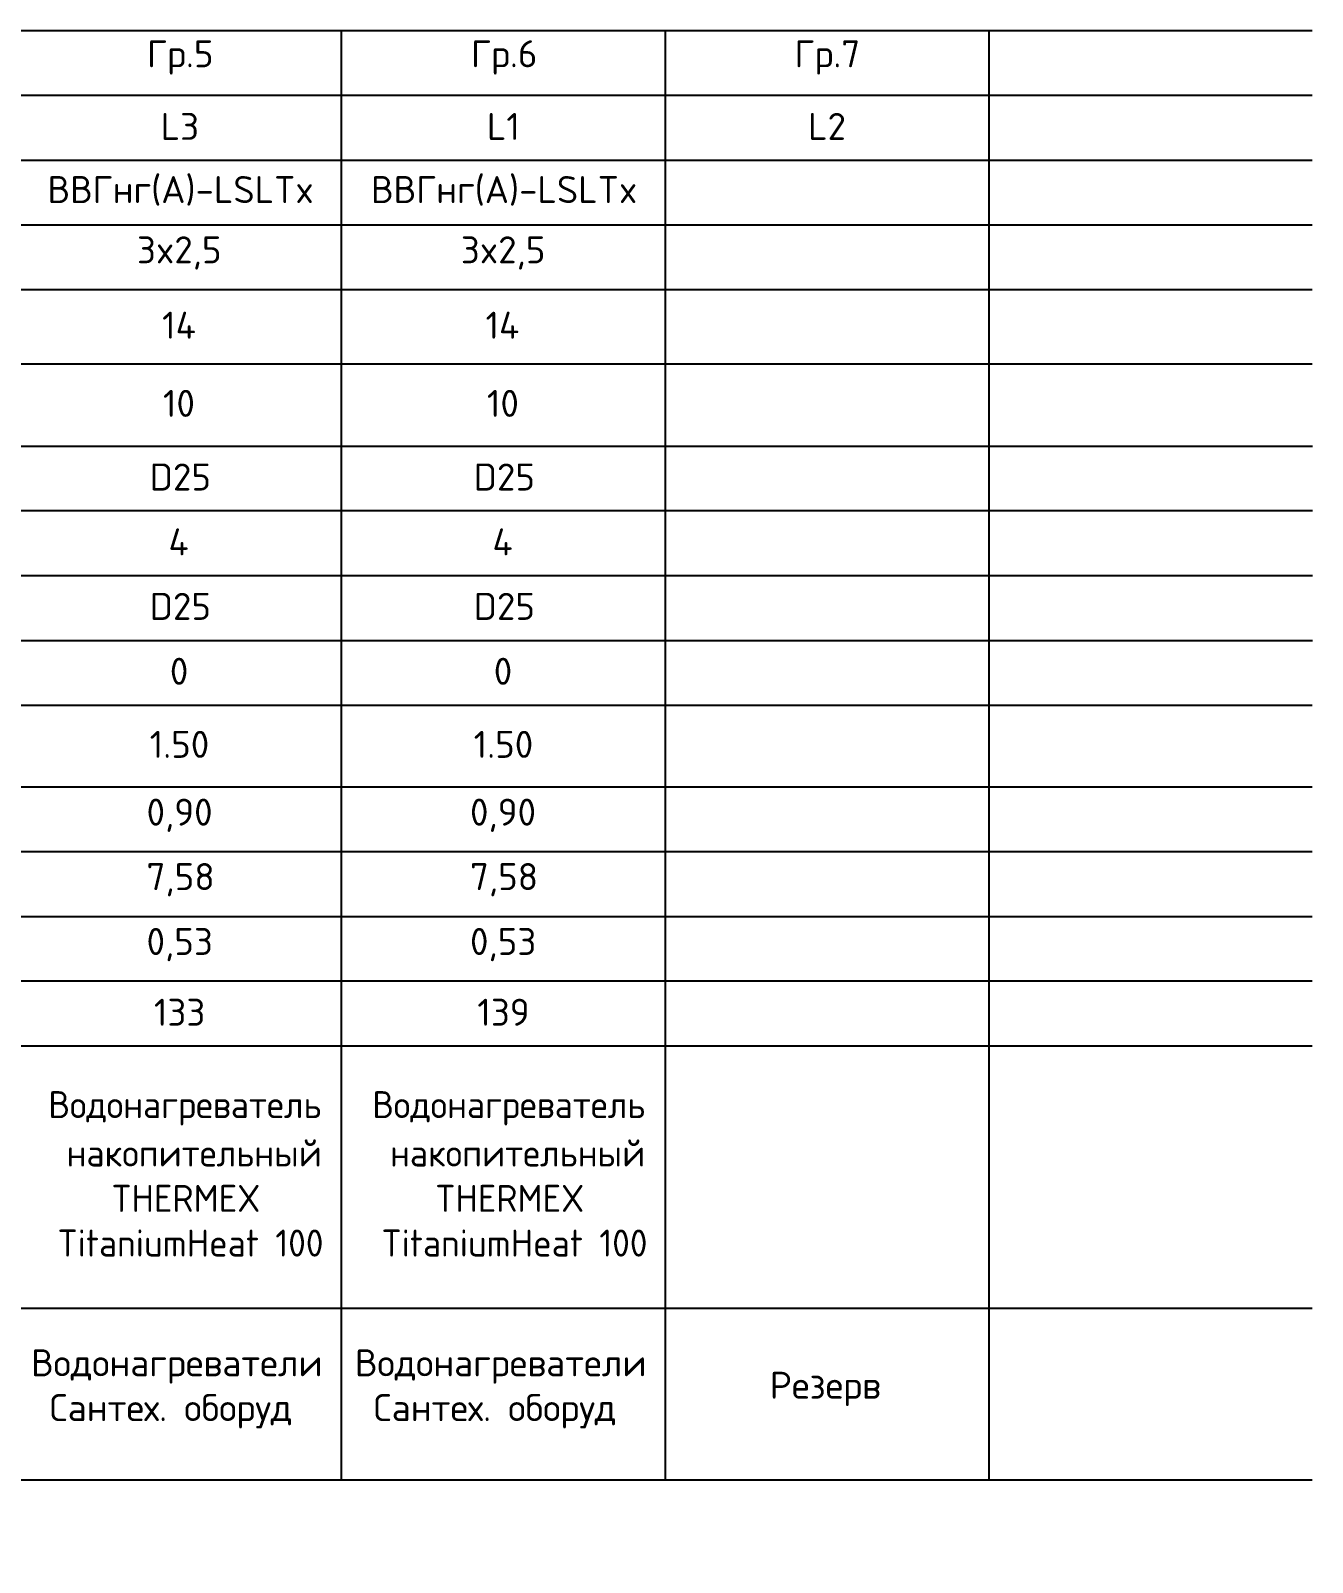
# Model space of a CAD drawing. Header units: millimetres. Extents: x -32 to 417638015, y -35 to 175284279.
# Drawn here: x 416820279 to 416832156, y 175210069 to 175224255 of the extents above; entities that cross this region are included whole.
import ezdxf

# ---------------------------------------------------------------- set-up
doc = ezdxf.new("R2010")
doc.units = ezdxf.units.MM
doc.layers.add('PDF _0', color=7, linetype='Continuous')
doc.layers.add('PDF _Текст', color=7, linetype='Continuous')
doc.styles.add('PDF GOST Common', font='GOST_Common.ttf')
doc.styles.add('PDF ISOCPEUR', font='isocpeur.ttf')

msp = doc.modelspace()

# ---------------------------------------------------------------- linework, layer by layer
at = {"layer": 'PDF _0', "lineweight": 25}
for points in [[(416832155, 175210831), (416802061, 175210831), (416802061, 175224255), (416832155, 175224255)], [(416823156, 175224255), (416823156, 175210831)], [(416826158, 175224255), (416826158, 175210831)], [(416829159, 175224255), (416829159, 175210831)], [(416802061, 175223658), (416832155, 175223658)], [(416802061, 175223057), (416832155, 175223057)], [(416802061, 175222456), (416832155, 175222456)], [(416802061, 175221859), (416832155, 175221859)], [(416802061, 175221169), (416832155, 175221169)], [(416803881, 175220407), (416832156, 175220407)], [(416806658, 175219810), (416832156, 175219810)], [(416803881, 175219209), (416832156, 175219209)], [(416806658, 175218608), (416832156, 175218608)], [(416802061, 175218007), (416832155, 175218007)], [(416802061, 175217253), (416832155, 175217253)], [(416802061, 175216652), (416832155, 175216652)], [(416802061, 175216051), (416832155, 175216051)], [(416802061, 175215454), (416832155, 175215454)], [(416802061, 175214853), (416832155, 175214853)], [(416802061, 175212423), (416832155, 175212423)]]:
    msp.add_lwpolyline(points, dxfattribs=at)

# ---------------------------------------------------------------- texts
at = {"layer": 'PDF _Текст', "attachment_point": 4}
for s, insert, char_height, style in [('Гр.5', (416821357, 175224007), 250, 'PDF ISOCPEUR'), ('Гр.6', (416824359, 175224007), 250, 'PDF ISOCPEUR'), ('Гр.7', (416827356, 175224007), 250, 'PDF ISOCPEUR'), ('L3', (416821484, 175223368), 250, 'PDF ISOCPEUR'), ('L1', (416824507, 175223368), 250, 'PDF ISOCPEUR'), ('L2', (416827483, 175223368), 250, 'PDF ISOCPEUR'), ('ВВГнг(A)-LSLTx', (416820434, 175222771), 250, 'PDF ISOCPEUR'), ('ВВГнг(A)-LSLTx', (416823432, 175222771), 250, 'PDF ISOCPEUR'), ('3x2,5', (416821264, 175222196), 250, 'PDF ISOCPEUR'), ('3x2,5', (416824265, 175222196), 250, 'PDF ISOCPEUR'), ('14', (416821497, 175221527), 250, 'PDF ISOCPEUR'), ('14', (416824494, 175221527), 250, 'PDF ISOCPEUR'), ('79.0000', (416830654, 175221512), 0.999, 'PDF ISOCPEUR'), ('10', (416821505, 175220803), 250, 'PDF ISOCPEUR'), ('10', (416824507, 175220803), 250, 'PDF ISOCPEUR'), ('43.0000', (416830654, 175220789), 0.999, 'PDF ISOCPEUR'), ('D25', (416821382, 175220121), 250, 'PDF ISOCPEUR'), ('D25', (416824384, 175220121), 250, 'PDF ISOCPEUR'), ('4', (416821556, 175219520), 250, 'PDF ISOCPEUR'), ('4', (416824558, 175219520), 250, 'PDF ISOCPEUR'), ('36.0000', (416830654, 175219510), 0.999, 'PDF ISOCPEUR'), ('D25', (416821382, 175218923), 250, 'PDF ISOCPEUR'), ('D25', (416824384, 175218923), 250, 'PDF ISOCPEUR'), ('0', (416821569, 175218322), 250, 'PDF ISOCPEUR'), ('0', (416824570, 175218322), 250, 'PDF ISOCPEUR'), ('1.50', (416821382, 175217645), 250, 'PDF ISOCPEUR'), ('1.50', (416824384, 175217645), 250, 'PDF ISOCPEUR'), ('36.0000', (416830654, 175217630), 0.999, 'PDF ISOCPEUR'), ('0,90', (416821353, 175216988), 250, 'PDF ISOCPEUR'), ('0,90', (416824350, 175216988), 250, 'PDF ISOCPEUR'), ('0.8500', (416830654, 175216953), 0.999, 'PDF ISOCPEUR'), ('7,58', (416821353, 175216391), 250, 'PDF ISOCPEUR'), ('7,58', (416824350, 175216391), 250, 'PDF ISOCPEUR'), ('64,35', (416830654, 175216352), 0.999, 'PDF ISOCPEUR'), ('0,53', (416821353, 175215790), 250, 'PDF ISOCPEUR'), ('0,53', (416824350, 175215790), 250, 'PDF ISOCPEUR'), ('133', (416821421, 175215164), 250, 'PDF ISOCPEUR'), ('139', (416824418, 175215164), 250, 'PDF ISOCPEUR'), ('Водонагреватель', (416820443, 175214274), 250, 'PDF GOST Common'), ('Водонагреватель', (416823444, 175214274), 250, 'PDF GOST Common'), ('накопительный', (416820612, 175213860), 250, 'PDF GOST Common'), ('накопительный', (416823609, 175213860), 250, 'PDF GOST Common'), ('THERMEX', (416821027, 175213440), 250, 'PDF GOST Common'), ('THERMEX', (416824028, 175213440), 250, 'PDF GOST Common'), ('TitaniumHeat 100', (416820527, 175213026), 250, 'PDF GOST Common'), ('TitaniumHeat 100', (416823529, 175213026), 250, 'PDF GOST Common'), ('Водонагреватели', (416820282, 175211883), 250, 'PDF ISOCPEUR'), ('Водонагреватели', (416823283, 175211883), 250, 'PDF ISOCPEUR'), ('Резерв', (416827127, 175211675), 250, 'PDF ISOCPEUR'), ('Сантех. оборуд', (416820455, 175211468), 250, 'PDF ISOCPEUR'), ('Сантех. оборуд', (416823457, 175211468), 250, 'PDF ISOCPEUR'), ('0,20', (416821658, 175210704), 0.999, 'PDF ISOCPEUR'), ('0,15', (416827656, 175210704), 0.999, 'PDF ISOCPEUR'), ('0,27', (416830658, 175210704), 0.999, 'PDF ISOCPEUR'), ('0,30', (416821658, 175210476), 0.999, 'PDF ISOCPEUR'), ('####', (416827656, 175210476), 0.999, 'PDF ISOCPEUR'), ('9.6000', (416830654, 175210476), 0.999, 'PDF ISOCPEUR'), ('0,33', (416821658, 175210285), 0.999, 'PDF ISOCPEUR'), ('####', (416827656, 175210285), 0.999, 'PDF ISOCPEUR'), ('10.6667', (416830654, 175210285), 0.999, 'PDF ISOCPEUR'), ('0.9000', (416830654, 175210069), 0.999, 'PDF ISOCPEUR')]:
    msp.add_mtext(s, dxfattribs=dict(at, insert=insert, char_height=char_height, style=style))

doc.saveas('drawing.dxf')
